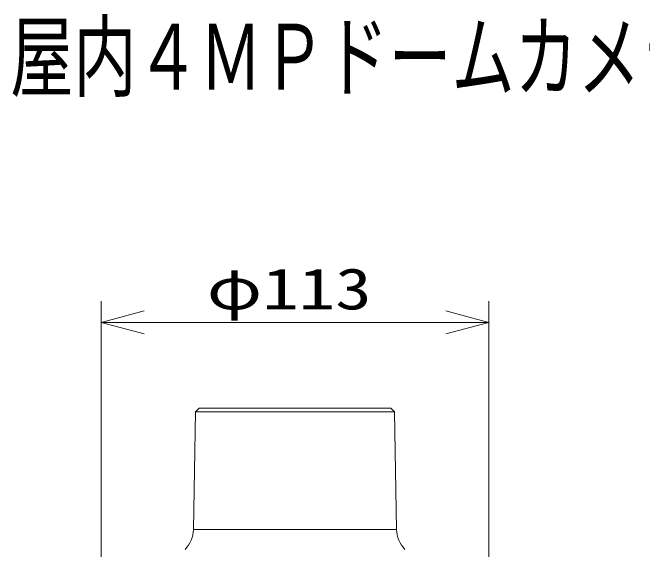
# Model space of a CAD drawing. Units: millimetres on the paper. Extents: x -62 to 65, y -59 to 59.
# Drawn here: x -35.36 to 1.36, y 28.03 to 59.31 of the extents above; entities that cross this region are included whole.
import ezdxf
from ezdxf.enums import TextEntityAlignment as Align

# ---------------------------------------------------------------- set-up
doc = ezdxf.new("R2010")
doc.units = ezdxf.units.MM
doc.layers.add('0-0_MOJI1', color=7, linetype='Continuous')
for name, color, linetype, lineweight in [('0-2_GAIKEI', 4, 'Continuous', 9), ('0-3_SUNPO', 7, 'Continuous', 9), ('0-4_0', 7, 'Continuous', 9)]:
    doc.layers.add(name, color=color, linetype=linetype, lineweight=lineweight)
doc.styles.add('ＭＳ ゴシック', font='')
doc.styles.get('ＭＳ ゴシック').set_extended_font_data('MS Gothic')

# ---------------------------------------------------------------- blocks, each defined once
blk = doc.blocks.new('_Open30')
at = {"layer": '0-4_0'}
blk.add_line((0, 0), (-1, 0), dxfattribs=at)
blk.add_lwpolyline([(-1, 0.2679), (0, 0), (-1, -0.2679)], dxfattribs=at)

msp = doc.modelspace()

# ---------------------------------------------------------------- linework, layer by layer
at = {"layer": '0-2_GAIKEI', "color": 7}
for p, q in [((-24.703, 36.056), (-24.823, 29.196)), ((-24.496, 36.255), (-24.703, 36.056)), ((-24.496, 36.255), (-13.304, 36.255)), ((-13.304, 36.255), (-13.097, 36.056)), ((-13.097, 36.056), (-12.977, 29.196))]:
    msp.add_line(p, q, dxfattribs=at)
at = {"layer": '0-2_GAIKEI'}
for p, q in [((-24.703, 36.056), (-13.097, 36.056)), ((-24.823, 29.196), (-12.977, 29.196))]:
    msp.add_line(p, q, dxfattribs=at)
at = {"layer": '0-2_GAIKEI', "color": 7}
for centre, start, end in [((-26.523, 29.226), 315.5162, 359), ((-11.277, 29.226), 181, 224.4838)]:
    msp.add_arc(centre, 1.7, start, end, dxfattribs=at)
at = {"layer": '0-3_SUNPO'}
for p, q in [((-30.196, 23.356), (-30.196, 42.505)), ((-7.604, 23.359), (-7.604, 42.505)), ((-27.696, 41.255), (-10.104, 41.255))]:
    msp.add_line(p, q, dxfattribs=at)

# ---------------------------------------------------------------- block references
at = {"layer": '0-3_SUNPO', "xscale": 2.5, "yscale": 2.5, "rotation": 180}
msp.add_blockref('_Open30', (-30.196, 41.255), dxfattribs=at)
at = {"layer": '0-3_SUNPO', "xscale": 2.5, "yscale": 2.5}
msp.add_blockref('_Open30', (-7.604, 41.255), dxfattribs=at)

# ---------------------------------------------------------------- texts
at = {"layer": '0-0_MOJI1', "style": 'ＭＳ ゴシック', "width": 0.7}
msp.add_text('屋内４ＭＰドームカメラ：ＩＲＬＥＤ（パイプ取付金具共）', height=3.849, dxfattribs=at).set_placement((-35.5, 53.66), align=Align.BOTTOM_LEFT)
at = {"layer": '0-3_SUNPO', "style": 'ＭＳ ゴシック', "width": 1.3}
msp.add_text('φ113', height=2.405, dxfattribs=at).set_placement((-24.043, 41.293), align=Align.BOTTOM_LEFT)

doc.saveas('drawing.dxf')
